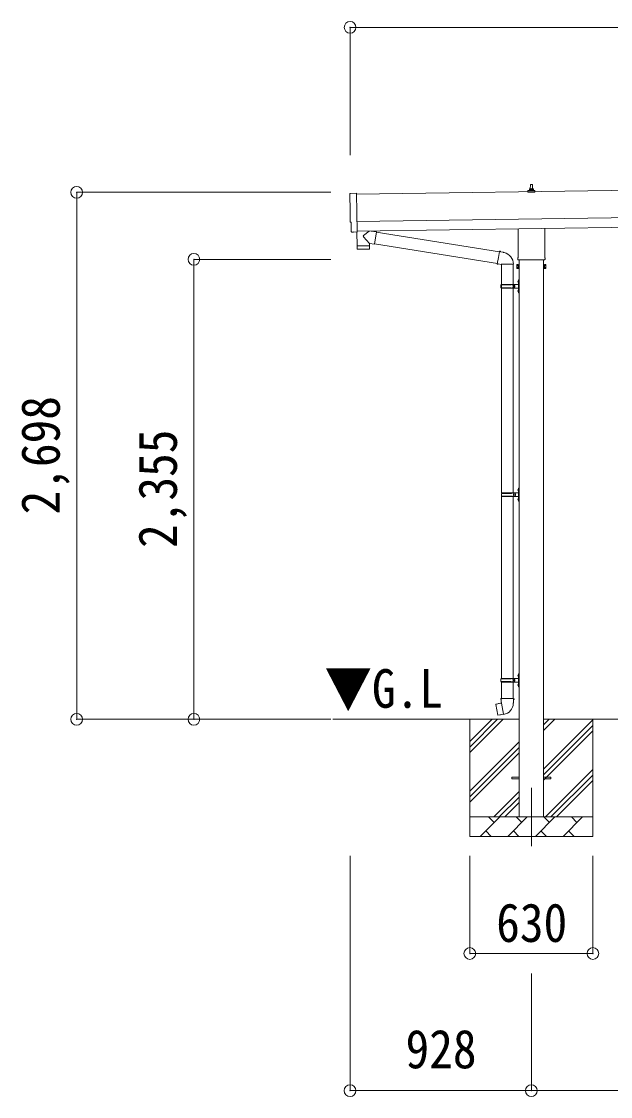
# Model space of a CAD drawing. Units: millimetres at full size, sheet at 1:60. Extents: x -16864 to 16864, y -11640 to 11640.
# Drawn here: x -865 to 2151, y -8642 to -3138 of the extents above; entities that cross this region are included whole.
import ezdxf
from ezdxf.enums import TextEntityAlignment as Align

# ---------------------------------------------------------------- set-up
doc = ezdxf.new("R2010")
doc.units = ezdxf.units.MM
doc.header["$LTSCALE"] = 60
doc.header["$PDMODE"] = 32
doc.header["$PDSIZE"] = 60
doc.linetypes.add('CHAIN1', pattern=[8, 5, -1, 1, -1])
for name, color, linetype, lineweight in [('0-1_Defpoints', 7, 'CHAIN1', 9), ('0-2_TEXT1', 4, 'Continuous', 9), ('0-3_SHAPE', 7, 'Continuous', 9), ('0-7_PARTS2', 7, 'Continuous', 9), ('0-8_TABLE1', 6, 'Continuous', 9), ('0-9_DIM1', 7, 'Continuous', 9)]:
    doc.layers.add(name, color=color, linetype=linetype, lineweight=lineweight)
doc.styles.add('ＭＳ ゴシック', font='')
doc.styles.get('ＭＳ ゴシック').set_extended_font_data('MS Gothic')

msp = doc.modelspace()

# ---------------------------------------------------------------- linework, layer by layer
at = {"layer": '0-1_Defpoints'}
msp.add_line((1745.59, -7060.72), (1745.59, -7409.72), dxfattribs=at)
at = {"layer": '0-2_TEXT1'}
for p, q in [((6385.66, -3943.03), (850.19, -4022.11)), ((1727.65, -4011.96), (1727.65, -4004.25)), ((1764.15, -4011.96), (1727.65, -4011.96)), ((1728.03, -4003.46), (1763.76, -4003.46)), ((1728.41, -4003.28), (1735.13, -4001.65)), ((1735.51, -4001.46), (1756.28, -4001.46)), ((1735.9, -4000.68), (1735.9, -3996.46)), ((1736.9, -3996.46), (1754.9, -3996.46)), ((1739.9, -3996.46), (1740.62, -3972.94)), ((1741.62, -3971.96), (1750.17, -3971.96)), ((1751.17, -3972.94), (1751.9, -3996.46)), ((1755.9, -4000.68), (1755.9, -3996.46)), ((1763.38, -4003.28), (1756.66, -4001.65)), ((1764.15, -4011.96), (1764.15, -4004.25)), ((852.19, -4162.09), (6387.66, -4083.01)), ((852.91, -4212.09), (6388.37, -4133.01)), ((833.33, -4216.14), (826.41, -4215.87)), ((1677.29, -4345.95), (1677.29, -4200.31)), ((1813.89, -4198.36), (1813.89, -4345.95)), ((1671.59, -4384.22), (1672.35, -4382.91)), ((1671.59, -4384.22), (1671.59, -4401.22)), ((1671.59, -4401.22), (1672.35, -4402.54)), ((1678.59, -4387.82), (1672.35, -4387.82)), ((1678.59, -4397.63), (1672.35, -4397.63)), ((1678.59, -4402.54), (1672.35, -4402.54)), ((1675.59, -4354.72), (1675.59, -4349.22)), ((1813.53, -4358.22), (1677.65, -4358.22)), ((1681.09, -4401.92), (1678.59, -4401.92)), ((1683.09, -4358.22), (1683.09, -7210.72)), ((1808.09, -7210.72), (1808.09, -4358.22)), ((1810.09, -4401.92), (1812.59, -4401.92)), ((1812.59, -4387.82), (1818.83, -4387.82)), ((1812.59, -4397.63), (1818.83, -4397.63)), ((1812.59, -4402.54), (1818.83, -4402.54)), ((1815.59, -4349.22), (1815.59, -4354.72)), ((1819.59, -4384.22), (1818.83, -4382.91)), ((1819.59, -4401.22), (1818.83, -4402.54)), ((1819.59, -4384.22), (1819.59, -4401.22)), ((1645.59, -7006.22), (1683.09, -7006.22)), ((1645.59, -7015.22), (1645.59, -7006.22)), ((1645.59, -7006.22), (1683.09, -7006.22)), ((1645.59, -7015.22), (1645.59, -7006.22)), ((1645.59, -7015.22), (1683.09, -7015.22)), ((1645.59, -7015.22), (1683.09, -7015.22)), ((1808.09, -7006.22), (1845.59, -7006.22)), ((1808.09, -7006.22), (1845.59, -7006.22)), ((1808.09, -7015.22), (1845.59, -7015.22)), ((1808.09, -7015.22), (1845.59, -7015.22)), ((1845.59, -7015.22), (1845.59, -7006.22)), ((1845.59, -7015.22), (1845.59, -7006.22))]:
    msp.add_line(p, q, dxfattribs=at)
for points in [[(818.57, -4019.12), (850.12, -4017.02), (852.94, -4214.85)], [(823.52, -4212.92), (822.85, -4165.9), (822.25, -4165.91)], [(834.07, -4215.85), (834.72, -4215.21), (852.96, -4215.86)], [(1678.59, -4402.54), (1678.59, -4382.91), (1672.35, -4382.91)], [(1678.59, -4401.92), (1678.59, -4383.52), (1681.09, -4383.52)], [(1812.59, -4401.92), (1812.59, -4383.52), (1810.09, -4383.52)], [(1812.59, -4402.54), (1812.59, -4382.91), (1818.83, -4382.91)]]:
    msp.add_lwpolyline(points, dxfattribs=at)
for points in [[(1681.09, -4403.22), (1681.09, -4382.22), (1683.09, -4382.22), (1683.09, -4403.22)], [(1810.09, -4403.22), (1810.09, -4382.22), (1808.09, -4382.22), (1808.09, -4403.22)]]:
    msp.add_lwpolyline(points, close=True, dxfattribs=at)
for centre, radius, start, end in [((1728.65, -4004.25), 1, 103.62699, 180), ((1734.9, -4000.68), 1, 283.62699, 0), ((1739.98, -3997.1), 4.13, 90, 171.17633), ((1736.9, -3997.46), 1, 90, 180), ((1741.62, -3972.96), 1, 90, 178.60509), ((1749.23, -3996.46), 4.83, 133.60282, 180), ((1742.56, -3996.46), 4.83, 0, 46.39718), ((1750.17, -3972.96), 1, 1.39491, 90), ((1751.81, -3997.1), 4.13, 8.82367, 90), ((1754.9, -3997.46), 1, 0, 90), ((1756.9, -4000.68), 1, 180, 256.37301), ((1763.15, -4004.25), 1, 0, 76.37301), ((1679.59, -4349.22), 4, 125.09963, 180), ((1811.59, -4349.22), 4, 0, 54.90037), ((1675.93, -4385.36), 4.34, 145.61575, 214.38425), ((1687.83, -4392.72), 16.24, 162.41205, 197.58795), ((1675.93, -4400.08), 4.34, 145.61575, 214.38425), ((1679.59, -4354.72), 4, 180, 194.47751), ((1679.59, -4354.72), 4, 194.47751, 241.04498), ((1811.59, -4354.72), 4, 298.95502, 345.52249), ((1811.59, -4354.72), 4, 345.52249, 0), ((1815.24, -4385.36), 4.34, 325.61575, 34.38425), ((1803.35, -4392.72), 16.24, 342.41205, 17.58795), ((1815.24, -4400.08), 4.34, 325.61575, 34.38425)]:
    msp.add_arc(centre, radius, start, end, dxfattribs=at)
for centre, major_axis, ratio, start_param, end_param in [((818.77, -4022.12), (-3, -0.04), 0.99863, 4.7647489, 6.2979817), ((-3945.59, -4160.61), (4762.89, 68.04), 0.99863, 6.2686928, 6.2979817), ((822.19, -4161.51), (-4.41, -0.06), 0.99863, 6.2686928, 7.8539816), ((826.53, -4212.87), (-2.15, -2.1), 0.9974, 5.5252311, 7.0411395), ((833.37, -4215.14), (-0.717, -0.7), 0.9974, 0.7579542, 1.5707963)]:
    msp.add_ellipse(centre, major_axis=major_axis, ratio=ratio, start_param=start_param, end_param=end_param, dxfattribs=at)
at = {"layer": '0-3_SHAPE'}
for p, q in [((1683.09, -6710.72), (729.14, -6710.72)), ((1430.59, -6710.72), (1430.59, -7310.72)), ((1430.59, -6824.21), (1544.07, -6710.72)), ((1430.59, -6852.49), (1572.36, -6710.72)), ((1430.59, -6880.77), (1600.64, -6710.72)), ((3683.09, -6710.72), (1808.09, -6710.72)), ((1808.09, -6739.55), (1836.91, -6710.72)), ((1808.09, -6767.83), (1865.2, -6710.72)), ((1808.09, -6965.82), (2060.59, -6713.32)), ((2060.59, -6710.72), (2060.59, -7310.72)), ((1808.09, -6994.11), (2060.59, -6741.61)), ((1808.09, -7022.39), (2060.59, -6769.89)), ((1430.59, -7078.76), (1683.09, -6826.26)), ((1430.59, -7107.05), (1683.09, -6854.55)), ((1430.59, -7135.33), (1683.09, -6882.83)), ((1817.75, -7210.72), (2060.59, -6967.88)), ((1846.03, -7210.72), (2060.59, -6996.16)), ((1874.31, -7210.72), (2060.59, -7024.45)), ((1553.19, -7210.72), (1683.09, -7080.82)), ((1581.47, -7210.72), (1683.09, -7109.11)), ((1609.76, -7210.72), (1683.09, -7137.39)), ((1430.59, -7210.72), (2060.59, -7210.72)), ((1483.46, -7310.72), (1583.46, -7210.72)), ((1554.9, -7239.28), (1526.35, -7210.72)), ((1624.88, -7310.72), (1724.88, -7210.72)), ((1696.32, -7239.28), (1667.77, -7210.72)), ((1766.3, -7310.72), (1866.3, -7210.72)), ((1837.75, -7239.28), (1809.19, -7210.72)), ((1907.72, -7310.72), (2007.72, -7210.72)), ((1979.17, -7239.28), (1950.61, -7210.72)), ((2060.59, -7310.72), (1430.59, -7310.72)), ((1512.01, -7282.17), (1540.56, -7310.72)), ((1653.43, -7282.17), (1681.98, -7310.72)), ((1794.85, -7282.17), (1823.41, -7310.72)), ((1936.27, -7282.17), (1964.83, -7310.72))]:
    msp.add_line(p, q, dxfattribs=at)
at = {"layer": '0-8_TABLE1'}
for p, q in [((817.59, -3168.08), (817.59, -3822.41)), ((12676.59, -3168.08), (817.59, -3168.08)), ((-582.41, -4012.43), (718.28, -4012.43)), ((-582.41, -4012.43), (-582.41, -6710.72)), ((17.59, -4355.72), (718.28, -4355.72)), ((17.59, -4355.72), (17.59, -6710.72)), ((-582.41, -6710.72), (718.28, -6710.72)), ((817.28, -8611.72), (817.28, -7409.72)), ((1430.59, -7909.72), (1430.59, -7409.72)), ((2060.59, -7909.72), (2060.59, -7409.72)), ((1430.59, -7909.72), (2060.59, -7909.72)), ((1745.59, -8611.72), (1745.59, -8011.72)), ((1745.59, -8611.72), (817.28, -8611.72)), ((3745.59, -8611.72), (1745.59, -8611.72))]:
    msp.add_line(p, q, dxfattribs=at)
for p in [(817.59, -3168.08), (-582.41, -4012.43), (17.59, -4355.72), (-582.41, -6710.72), (17.59, -6710.72), (1430.59, -7909.72), (2060.59, -7909.72), (817.28, -8611.72), (1745.59, -8611.72)]:
    msp.add_point(p, dxfattribs=at)
at = {"layer": '0-9_DIM1'}
for p, q in [((852.94, -4214.85), (852.96, -4215.86)), ((914.35, -4211.21), (886.7, -4233.72)), ((951.97, -4215.22), (926.13, -4211.04)), ((951.97, -4215.22), (941.81, -4278.1)), ((951.68, -4217.04), (1582.03, -4317.4)), ((853.59, -4288.08), (854, -4301.13)), ((858.08, -4287.02), (858.11, -4288.02)), ((917.4, -4274.16), (886.53, -4241.05)), ((913.07, -4286.24), (913.07, -4287.24)), ((917.4, -4274.16), (941.81, -4278.1)), ((917.4, -4274.16), (917.57, -4286.17)), ((942.1, -4276.28), (1571.61, -4376.5)), ((914.59, -4303.22), (857.05, -4304.04)), ((1571.28, -4378.32), (1576.82, -4346.95)), ((1582.35, -4315.59), (1576.82, -4346.95)), ((1582.35, -4315.59), (1583.49, -4313.61)), ((1583.49, -4313.61), (1587.05, -4314.23)), ((1587.05, -4314.23), (1587.47, -4316.58)), ((1601.98, -4319.4), (1603.67, -4321.03)), ((1603.67, -4321.03), (1605.78, -4321.48)), ((1571.28, -4378.32), (1571.68, -4380.57)), ((1571.28, -4378.32), (1576.44, -4379.14)), ((1571.68, -4380.57), (1575.24, -4381.2)), ((1575.24, -4381.2), (1576.44, -4379.14)), ((1576.44, -4379.14), (1591.04, -4381.45)), ((1591.04, -4381.45), (1593.25, -4380.47)), ((1653.54, -4380.86), (1592.36, -4380.86)), ((1593.09, -4380.86), (1593.09, -4484.86)), ((1653.09, -4380.86), (1653.09, -4484.86)), ((1590.09, -4486.86), (1640.42, -4486.86)), ((1590.09, -4500.86), (1640.42, -4500.86)), ((1591.09, -4484.86), (1677.09, -4484.86)), ((1591.09, -4484.86), (1591.09, -4486.86)), ((1591.09, -4502.86), (1591.09, -4500.86)), ((1591.09, -4502.86), (1677.09, -4502.86)), ((1593.09, -4484.64), (1593.09, -5551.72)), ((1650.09, -4484.86), (1650.09, -4489.36)), ((1650.09, -4489.36), (1652.09, -4489.36)), ((1650.09, -4502.86), (1650.09, -4498.36)), ((1650.09, -4498.36), (1652.09, -4498.36)), ((1652.09, -4489.36), (1652.09, -4493.86)), ((1652.09, -4498.36), (1652.09, -4493.86)), ((1653.09, -4484.64), (1653.09, -5551.72)), ((1658.09, -4484.86), (1658.09, -4493.86)), ((1658.09, -4489.36), (1661.09, -4489.36)), ((1658.09, -4502.86), (1658.09, -4493.86)), ((1658.09, -4498.36), (1661.09, -4498.36)), ((1661.09, -4489.36), (1661.09, -4493.86)), ((1661.09, -4498.36), (1661.09, -4493.86)), ((1676.79, -4467.71), (1678.83, -4468.71)), ((1678.06, -4465.71), (1678.69, -4465.71)), ((1678.06, -4465.71), (1678.06, -4474.01)), ((1678.06, -4474.01), (1678.69, -4474.01)), ((1678.69, -4465.71), (1678.69, -4474.01)), ((1678.69, -4465.71), (1679.09, -4466.11)), ((1678.69, -4474.01), (1679.09, -4473.61)), ((1678.83, -4468.71), (1679.44, -4469.86)), ((1679.09, -4461.86), (1682.09, -4460.36)), ((1679.09, -4461.86), (1679.09, -4493.86)), ((1679.09, -4466.11), (1679.09, -4473.61)), ((1679.09, -4525.86), (1679.09, -4493.86)), ((1682.09, -4460.36), (1682.09, -4493.86)), ((1682.09, -4460.36), (1683.09, -4460.36)), ((1682.09, -4527.36), (1682.09, -4493.86)), ((1683.09, -4460.36), (1683.09, -4493.86)), ((1683.09, -4527.36), (1683.09, -4493.86)), ((1676.79, -4515.71), (1678.83, -4516.71)), ((1678.06, -4513.71), (1678.69, -4513.71)), ((1678.06, -4513.71), (1678.06, -4522.01)), ((1678.06, -4522.01), (1678.69, -4522.01)), ((1678.69, -4513.71), (1678.69, -4522.01)), ((1678.69, -4513.71), (1679.09, -4514.11)), ((1678.69, -4522.01), (1679.09, -4521.61)), ((1678.83, -4516.71), (1679.44, -4517.86)), ((1679.09, -4514.11), (1679.09, -4521.61)), ((1679.09, -4525.86), (1682.09, -4527.36)), ((1682.09, -4527.36), (1683.09, -4527.36)), ((1592.59, -5553.72), (1642.92, -5553.72)), ((1593.59, -5551.72), (1593.59, -5553.72)), ((1593.59, -5551.72), (1677.09, -5551.72)), ((1652.59, -5551.72), (1652.59, -5556.22)), ((1652.59, -5556.22), (1654.59, -5556.22)), ((1654.59, -5556.22), (1654.59, -5560.72)), ((1660.59, -5551.72), (1660.59, -5560.72)), ((1660.59, -5556.22), (1663.59, -5556.22)), ((1663.59, -5556.22), (1663.59, -5560.72)), ((1676.79, -5534.58), (1678.83, -5535.57)), ((1678.06, -5532.57), (1678.69, -5532.57)), ((1678.06, -5532.57), (1678.06, -5540.87)), ((1678.06, -5540.87), (1678.69, -5540.87)), ((1678.69, -5532.57), (1678.69, -5540.87)), ((1678.69, -5532.57), (1679.09, -5532.97)), ((1678.69, -5540.87), (1679.09, -5540.47)), ((1678.83, -5535.57), (1679.44, -5536.72)), ((1679.09, -5528.72), (1682.09, -5527.22)), ((1679.09, -5528.72), (1679.09, -5560.72)), ((1679.09, -5532.97), (1679.09, -5540.47)), ((1682.09, -5527.22), (1682.09, -5560.72)), ((1682.09, -5527.22), (1683.09, -5527.22)), ((1683.09, -5527.22), (1683.09, -5560.72)), ((1592.59, -5567.72), (1642.92, -5567.72)), ((1593.09, -5569.72), (1593.09, -6501.72)), ((1593.59, -5569.72), (1593.59, -5567.72)), ((1593.59, -5569.72), (1677.09, -5569.72)), ((1652.59, -5569.72), (1652.59, -5565.22)), ((1652.59, -5565.22), (1654.59, -5565.22)), ((1653.09, -5569.72), (1653.09, -6501.72)), ((1654.59, -5565.22), (1654.59, -5560.72)), ((1660.59, -5569.72), (1660.59, -5560.72)), ((1660.59, -5565.22), (1663.59, -5565.22)), ((1663.59, -5565.22), (1663.59, -5560.72)), ((1676.79, -5582.58), (1678.83, -5583.57)), ((1678.06, -5580.57), (1678.69, -5580.57)), ((1678.06, -5580.57), (1678.06, -5588.87)), ((1678.06, -5588.87), (1678.69, -5588.87)), ((1678.69, -5580.57), (1678.69, -5588.87)), ((1678.69, -5580.57), (1679.09, -5580.97)), ((1678.69, -5588.87), (1679.09, -5588.47)), ((1678.83, -5583.57), (1679.44, -5584.72)), ((1679.09, -5592.72), (1679.09, -5560.72)), ((1679.09, -5580.97), (1679.09, -5588.47)), ((1679.09, -5592.72), (1682.09, -5594.22)), ((1682.09, -5594.22), (1682.09, -5560.72)), ((1682.09, -5594.22), (1683.09, -5594.22)), ((1683.09, -5594.22), (1683.09, -5560.72)), ((1676.79, -6484.58), (1678.83, -6485.57)), ((1678.06, -6482.57), (1678.69, -6482.57)), ((1678.06, -6482.57), (1678.06, -6490.87)), ((1678.06, -6490.87), (1678.69, -6490.87)), ((1678.69, -6482.57), (1678.69, -6490.87)), ((1678.69, -6482.57), (1679.09, -6482.97)), ((1678.69, -6490.87), (1679.09, -6490.47)), ((1678.83, -6485.57), (1679.44, -6486.72)), ((1679.09, -6478.72), (1682.09, -6477.22)), ((1679.09, -6478.72), (1679.09, -6510.72)), ((1679.09, -6482.97), (1679.09, -6490.47)), ((1682.09, -6477.22), (1682.09, -6510.72)), ((1682.09, -6477.22), (1683.09, -6477.22)), ((1683.09, -6477.22), (1683.09, -6510.72)), ((1590.09, -6503.72), (1640.42, -6503.72)), ((1590.09, -6517.72), (1640.42, -6517.72)), ((1591.09, -6501.72), (1677.09, -6501.72)), ((1591.09, -6501.72), (1591.09, -6503.72)), ((1591.09, -6519.72), (1591.09, -6517.72)), ((1591.09, -6519.72), (1677.09, -6519.72)), ((1593.09, -6519.72), (1593.09, -6604.65)), ((1650.09, -6501.72), (1650.09, -6506.22)), ((1650.09, -6506.22), (1652.09, -6506.22)), ((1650.09, -6519.72), (1650.09, -6515.22)), ((1650.09, -6515.22), (1652.09, -6515.22)), ((1652.09, -6506.22), (1652.09, -6510.72)), ((1652.09, -6515.22), (1652.09, -6510.72)), ((1653.09, -6519.72), (1653.09, -6604.65)), ((1658.09, -6501.72), (1658.09, -6510.72)), ((1658.09, -6506.22), (1661.09, -6506.22)), ((1658.09, -6519.72), (1658.09, -6510.72)), ((1658.09, -6515.22), (1661.09, -6515.22)), ((1661.09, -6506.22), (1661.09, -6510.72)), ((1661.09, -6515.22), (1661.09, -6510.72)), ((1676.79, -6532.58), (1678.83, -6533.57)), ((1678.06, -6530.57), (1678.69, -6530.57)), ((1678.06, -6530.57), (1678.06, -6538.87)), ((1678.06, -6538.87), (1678.69, -6538.87)), ((1678.69, -6530.57), (1678.69, -6538.87)), ((1678.69, -6530.57), (1679.09, -6530.97)), ((1678.69, -6538.87), (1679.09, -6538.47)), ((1678.83, -6533.57), (1679.44, -6534.72)), ((1679.09, -6542.72), (1679.09, -6510.72)), ((1679.09, -6530.97), (1679.09, -6538.47)), ((1679.09, -6542.72), (1682.09, -6544.22)), ((1682.09, -6544.22), (1682.09, -6510.72)), ((1682.09, -6544.22), (1683.09, -6544.22)), ((1683.09, -6544.22), (1683.09, -6510.72)), ((1564.63, -6633.1), (1563.82, -6634.27)), ((1563.82, -6634.27), (1573.44, -6688.83)), ((1592.5, -6627.85), (1564.63, -6633.1)), ((1577.37, -6630.5), (1577.16, -6630.74)), ((1591.24, -6604.65), (1589.09, -6605.43)), ((1589.09, -6605.43), (1589.09, -6609.05)), ((1589.09, -6609.05), (1591.33, -6609.87)), ((1591.24, -6604.65), (1623.09, -6604.65)), ((1591.24, -6604.65), (1591.33, -6609.87)), ((1591.33, -6609.87), (1591.59, -6624.65)), ((1591.59, -6624.65), (1592.94, -6626.65)), ((1602.85, -6685.15), (1592.72, -6627.67)), ((1592.74, -6626.85), (1592.74, -6627.56)), ((1592.94, -6626.65), (1592.91, -6626.66)), ((1654.94, -6604.65), (1623.09, -6604.65)), ((1653.28, -6626.59), (1653.2, -6628.75)), ((1654.59, -6624.65), (1653.28, -6626.59)), ((1657.09, -6609.05), (1654.85, -6609.87)), ((1654.94, -6604.65), (1657.09, -6605.43)), ((1657.09, -6605.43), (1657.09, -6609.05)), ((1587.46, -6687.74), (1587.18, -6687.59)), ((1603.16, -6685.91), (1602.91, -6685.25))]:
    msp.add_line(p, q, dxfattribs=at)
for points in [[(852.56, -4215.84), (853.58, -4287.09), (917.57, -4286.17)], [(917.54, -4300.23), (917.58, -4287.17), (853.59, -4288.08)], [(1582.35, -4315.59), (1587.47, -4316.58), (1601.98, -4319.4)], [(1676.79, -4472.01), (1678.83, -4471.01), (1679.44, -4469.86)], [(1676.79, -4520.01), (1678.83, -4519.01), (1679.44, -4517.86)], [(1676.79, -5538.87), (1678.83, -5537.87), (1679.44, -5536.72)], [(1676.79, -5586.87), (1678.83, -5585.87), (1679.44, -5584.72)], [(1676.79, -6488.87), (1678.83, -6487.87), (1679.44, -6486.72)], [(1676.79, -6536.87), (1678.83, -6535.87), (1679.44, -6534.72)], [(1579.62, -6630.28), (1579.34, -6630.13), (1577.37, -6630.5)], [(1654.94, -6604.65), (1654.85, -6609.87), (1654.59, -6624.65)], [(1602.58, -6685.05), (1574.6, -6689.65), (1573.44, -6688.83)], [(1589.65, -6687.18), (1589.44, -6687.42), (1587.46, -6687.74)]]:
    msp.add_lwpolyline(points, dxfattribs=at)
for centre, radius, start, end in [((890.01, -4237.47), 5, 131.47396, 225.79244), ((857, -4301.04), 3, 181.81845, 270.86677), ((914.54, -4300.22), 3, 270.81845, 359.81845), ((1593.25, -4380.47), 60.3, 359.62495, 78), ((1638.84, -4493.86), 49.25, 171.82876, 180.00002), ((1638.84, -4493.86), 49.25, 180.00002, 188.17127), ((1640.42, -4484.86), 2, 270, 359.99998), ((1640.42, -4502.86), 2, 0.00005, 90.00004), ((1682.39, -4469.86), 6, 136.21765, 223.78235), ((1677.09, -4482.86), 2, 270, 359.99998), ((1677.09, -4504.86), 2, 0.00005, 90.00004), ((1682.39, -4517.86), 6, 136.21765, 223.78235), ((1641.34, -5560.72), 49.25, 171.82876, 180.00002), ((1642.92, -5551.72), 2, 270, 359.99998), ((1682.39, -5536.72), 6, 136.21765, 223.78235), ((1677.09, -5549.72), 2, 270, 359.99998), ((1641.34, -5560.72), 49.25, 180.00002, 188.17127), ((1642.92, -5569.72), 2, 0.00005, 90.00004), ((1682.39, -5584.72), 6, 136.21765, 223.78235), ((1677.09, -5571.72), 2, 0.00005, 90.00004), ((1682.39, -6486.72), 6, 136.21765, 223.78235), ((1638.84, -6510.72), 49.25, 171.82876, 180.00002), ((1638.84, -6510.72), 49.25, 180.00002, 188.17127), ((1640.42, -6501.72), 2, 270, 359.99998), ((1640.42, -6519.72), 2, 0.00005, 90.00004), ((1682.39, -6534.72), 6, 136.21765, 223.78235), ((1677.09, -6499.72), 2, 270, 359.99998), ((1677.09, -6521.72), 2, 0.00005, 90.00004), ((1592.44, -6627.56), 0.3, 280.66842, 0), ((1592.94, -6626.85), 0.2, 100, 180), ((1592.94, -6626.65), 60.3, 279.96938, 358), ((1602.63, -6685.35), 0.3, 20, 99.33158), ((1603.34, -6685.84), 0.2, 200, 279.96938)]:
    msp.add_arc(centre, radius, start, end, dxfattribs=at)

# ---------------------------------------------------------------- texts
at = {"layer": '0-7_PARTS2', "style": 'ＭＳ ゴシック', "width": 0.9}
msp.add_text('▼G.L', height=197.9, dxfattribs=at).set_placement((686.42, -6711.01), align=Align.BOTTOM_LEFT)
at = {"layer": '0-8_TABLE1', "color": 7, "style": 'ＭＳ ゴシック', "width": 0.9}
for s, p in [('2,698', (-609.91, -5661.58)), ('2,355', (-9.91, -5833.22))]:
    msp.add_text(s, height=197.9, rotation=90, dxfattribs=at).set_placement(p, align=Align.BOTTOM_LEFT)
for s, p in [('630', (1565.59, -7909.72)), ('928', (1101.44, -8556.72))]:
    msp.add_text(s, height=197.9, dxfattribs=at).set_placement(p, align=Align.BOTTOM_LEFT)

doc.saveas('drawing.dxf')
